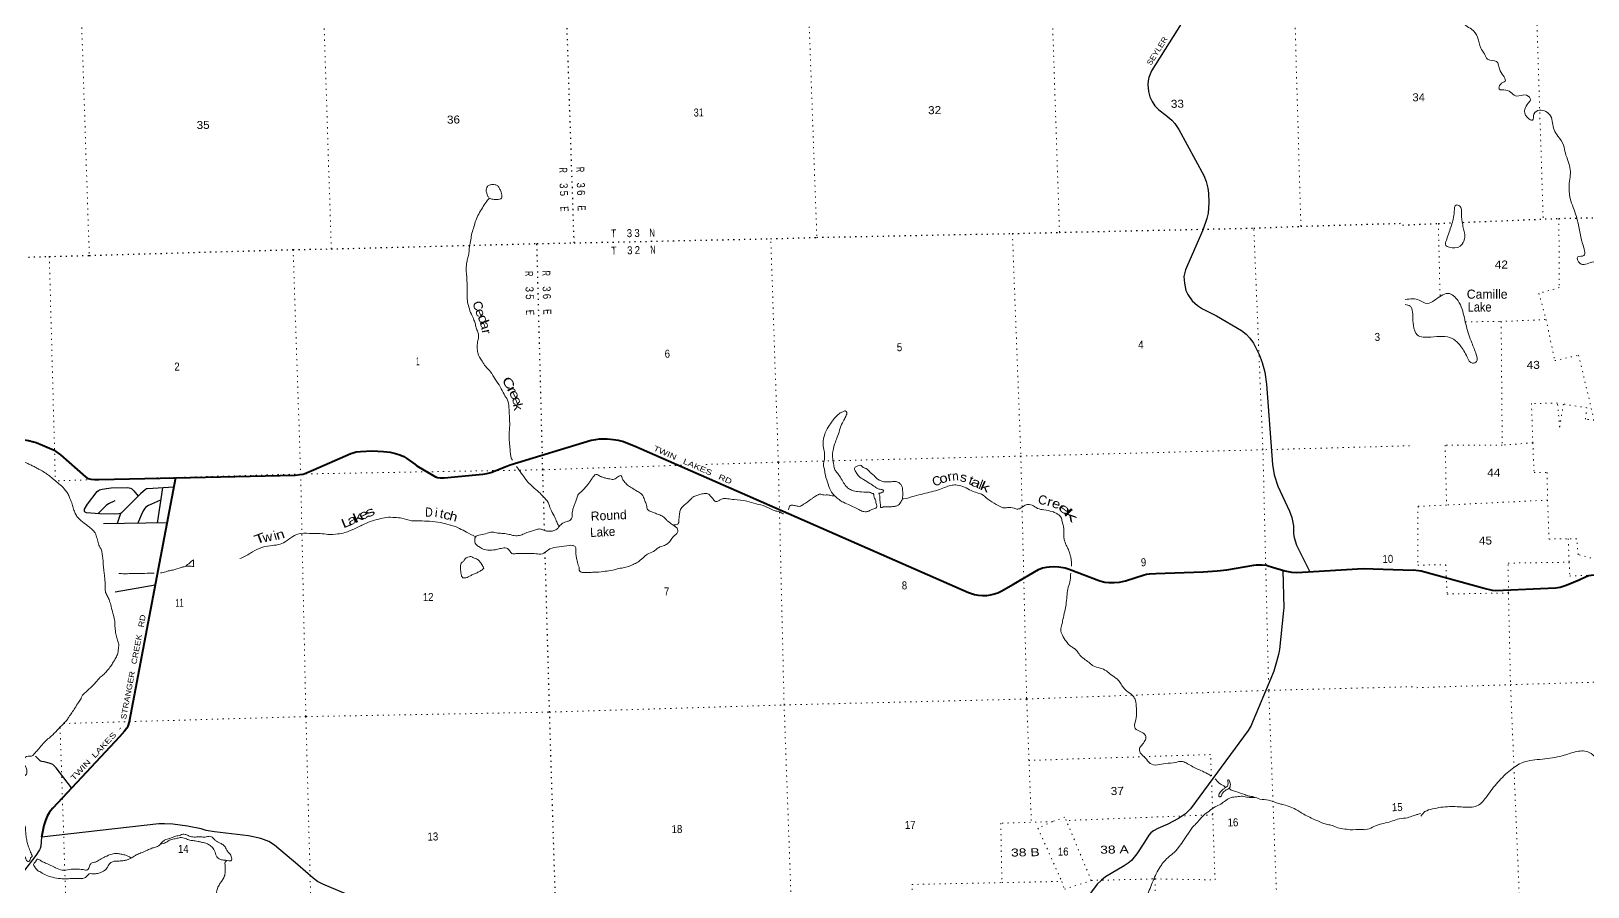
# Model space of a CAD drawing. Header units: feet. Extents: x 489137 to 739700, y 189004 to 379547.
# Drawn here: x 644636 to 678686, y 292970 to 311700 of the extents above; entities that cross this region are included whole.
import ezdxf
from ezdxf.enums import TextEntityAlignment as Align

# ---------------------------------------------------------------- set-up
doc = ezdxf.new("R2010")
doc.units = ezdxf.units.FT
doc.header["$LTSCALE"] = 80
doc.linetypes.add('DOTTED', pattern=[1.5, 0.3, -1.2])
for name, color, linetype, lineweight in [('26', 7, 'Continuous', 40), ('29', 7, 'Continuous', 25), ('39', 7, 'Continuous', 13), ('6', 7, 'DOTTED', 25), ('7', 7, 'DOTTED', 13)]:
    doc.layers.add(name, color=color, linetype=linetype, lineweight=lineweight)
for name, color, linetype in [('27', 7, 'Continuous'), ('30', 7, 'Continuous'), ('41', 7, 'Continuous')]:
    doc.layers.add(name, color=color, linetype=linetype)

msp = doc.modelspace()

# ---------------------------------------------------------------- linework, layer by layer
at = {"layer": '26'}
for points in [[(644091.55, 302755.91), (644216.07, 302768.64), (644301.47, 302771.67), (644374.6, 302768.07), (644488.11, 302756.54), (644579.56, 302739.92), (644685.35, 302714.21), (644748.06, 302696.05), (644887.11, 302641.61), (645141.01, 302526.67), (645178.05, 302502.49), (645276.69, 302425.45), (645826.36, 301944.14), (645855.91, 301926.31), (645884.62, 301911.18), (645913.34, 301902.11), (645944.79, 301897.45), (646023.67, 301888.5), (646118.58, 301884.89), (647793.92, 301923.26)], [(647793.92, 301923.26), (650411.88, 301983.23), (650516.95, 301992.85), (650586.52, 302007.05), (650656, 302032.17), (650815.5, 302097.3), (651628.61, 302456.96), (651680.7, 302473.76), (651744.18, 302488.88), (651840.95, 302500.19), (652092.58, 302512.37), (652344.98, 302500.32), (652486.26, 302482.83), (652602.45, 302456.11), (652697.85, 302425.36), (652785.51, 302389.07), (652855.93, 302347.11), (653025.28, 302221.25), (653069.65, 302189.45), (653479.62, 301946.99), (653521.54, 301932.36), (653578.98, 301923.28), (653669.66, 301926.31), (654516.02, 302001.92), (654604.39, 302017.69), (654689.83, 302041.24), (655042.85, 302177.34), (655116.03, 302204.57), (656887.67, 302744.12), (656988.61, 302764.12), (657067.2, 302773.2), (657235.53, 302773.54), (657375.51, 302761.1), (657478.31, 302747.04), (657590.13, 302718.75), (657863.68, 302611.99), (665141.37, 299414.31), (665269.36, 299370.54), (665357.02, 299355.42), (665447.89, 299349.45), (665541.41, 299349.37), (665620, 299361.47), (665677.43, 299376.59), (665778.66, 299408.64), (665849.73, 299443.13), (666123.57, 299593.55), (666669.78, 299914.28), (666758.06, 299951.27), (666842.69, 299966.4), (666909.73, 299976.59), (666990.81, 299981.52), (667117.76, 299978.5), (667253.22, 299953.34), (667338.42, 299927.08), (668008.3, 299668.6), (668119.79, 299642.77), (668209.04, 299632.66), (668328.36, 299633.7), (668442.61, 299642.23), (668576.23, 299666.97), (668981.9, 299801.09), (669032.66, 299812.15), (669096.14, 299821.22), (669238.99, 299831.63), (670274.3, 299863.07), (670578.04, 299885.01), (670785.84, 299908.96), (671378.85, 300012.96), (671432.71, 300017.84), (671559.63, 300019.78), (671656.39, 300008.77), (671694.71, 299998.59), (671785.07, 299968.47), (672061.43, 299884.76), (672205.98, 299856.8), (672303.25, 299851.49), (672443.9, 299856.4), (673773.92, 299939.8), (674867.37, 299898.81)], [(647793.92, 301923.26), (646779.66, 296580.51), (646753.22, 296489.54), (646731.48, 296446.04), (646681.2, 296378.06), (646566.1, 296254.75), (645108.58, 294696.66), (645058.95, 294637.89), (645029.06, 294594.38), (644985.58, 294515.53), (644947.54, 294420.36), (644912.77, 294310.85), (644864.86, 294060.91)], [(680461.87, 299872.75), (678758.5, 299783.44), (678710.62, 299775.06), (678650.87, 299755.13), (678494, 299686.85), (678249.69, 299578.62), (678192.44, 299556.6), (678081.83, 299524.53), (677976.55, 299508.25), (676676.57, 299452.22), (676600.9, 299457.63), (676418.86, 299499.25), (675042.2, 299882.59), (674867.37, 299898.81)]]:
    msp.add_lwpolyline(points, dxfattribs=at)
at = {"layer": '29'}
for p, q in [((647507.39, 301701.22), (647394.03, 300933.01)), ((646588.52, 301143.37), (646521.23, 300921.6)), ((647606.46, 300935.79), (646215.74, 300917.6)), ((647347.44, 299571.38), (646476.69, 299421.12))]:
    msp.add_line(p, q, dxfattribs=at)
for points in [[(670091.39, 312335.15), (669144.22, 310830.25), (669083.22, 310687.77), (669066.28, 310612.69), (669058.07, 310530.59), (669074.03, 310376.37), (669107.3, 310263.78), (669152.4, 310159.3), (669213.96, 310066.75), (669300.29, 309975.26), (669457.79, 309862.29), (669582.94, 309750.07), (669652.88, 309676.79), (669739.68, 309544.16), (670284.61, 308543.85), (670339.24, 308410.42), (670370.76, 308264.72), (670384.75, 308151.66), (670395.37, 307952.75), (670390.18, 307826.69), (670378.96, 307714.67), (670351.85, 307596.95), (670265.97, 307341.11), (669925.67, 306579.67), (669884.54, 306475.79), (669851.83, 306329.28), (669860.52, 306184), (669892.85, 306021.41), (669934.05, 305932.4), (670028.22, 305795.65), (670146.54, 305692.33), (670253.84, 305623.24), (670564.54, 305466.4), (671107.09, 305151.19), (671208.87, 305065.57), (671293.74, 304976.73), (671371.68, 304870.01), (671499.15, 304624.57), (671564.48, 304447.21), (671619.96, 304235.47), (671657.54, 303972.36), (671786.43, 302212.16), (671824.96, 301986.36), (671902.17, 301738.03), (672157.76, 301192.65), (672212.61, 301056.61), (672245.89, 300870.94), (672249.53, 300699.49), (672260.93, 300617.04), (672313.24, 300451.46), (672602.76, 299866.36)], [(647754.44, 301715.28), (647182.4, 301682.73), (647161.84, 301679.54), (647135.18, 301665.17), (647028.79, 301571.66), (646619.14, 301161.7), (646602.42, 301150.53), (646585.49, 301141.81), (646550.62, 301133.6), (646454.75, 301126.95), (646131.32, 301134.43), (645845.79, 301155.52), (645818.39, 301168.49), (645804.03, 301184.91), (645799.93, 301203.38), (645802.6, 301234.61), (645867.25, 301348.24), (646081.72, 301623.28), (646107.59, 301644.65), (646130.15, 301656.96), (646190.94, 301676.05), (646337.6, 301697.98), (646386.54, 301702.12), (646749.2, 301710.13), (646807.01, 301698.01), (646837.78, 301681.59), (646883.09, 301636.62), (646977.01, 301519.85)], [(646464.5, 301422.22), (646331.16, 301355.26), (646278.33, 301317.95), (646094.09, 301137.18)], [(647468.05, 301434.6), (647203.3, 301320), (647168, 301297.79), (647135.18, 301271.11), (647112.62, 301242.37), (647086.28, 301202.29), (647045.33, 301103.73), (646967.29, 300927.43)], [(672014.02, 299893.93), (672033.14, 299079.1), (672028.5, 299022.39), (671941.54, 298168.66), (671922.38, 298054.94), (671877.26, 297898.95), (671813.68, 297691.66), (671754.1, 297529.1), (671364.49, 296610.03), (671319.37, 296503.3), (671253.07, 296390.45), (669994.78, 294676.68), (669881.57, 294567.87), (669735.53, 294468.55), (669495.97, 294342.1), (669282.65, 294251.79), (669181.72, 294194.3), (669126.77, 294153.28), (669081.65, 294099.91), (668986.28, 293952.32), (668821.67, 293695.4), (668703.56, 293551.39), (668632.46, 293486.24), (668542.24, 293429.92), (668136.68, 293189.77), (668045.86, 293120.91), (667950.56, 293026.93), (667514.92, 292438.21)], [(645521.39, 295137.95), (645185.62, 295576.63), (645163.7, 295598.6), (645109.74, 295646.41), (645074.87, 295666.94), (645033.57, 295680.33), (644921.04, 295703.88), (644860.56, 295717.96), (644832.84, 295732.62), (644810.28, 295751.09), (644731.37, 295830.03)], [(652642.72, 292346.08), (651016.9, 293029.44), (650902.99, 293088.06), (650802.22, 293160.36), (650472.77, 293452.38), (649962.57, 293886.76), (649832.33, 293962.4), (649660.52, 294032.42), (649390.05, 294084.4), (648643.68, 294172.19), (648466.31, 294204.58), (648352.4, 294241.52), (648055.58, 294296.5), (647734.83, 294342.45), (647555.64, 294352.36), (647426.42, 294350.3), (644864.86, 294060.91)], [(644864.86, 294060.91), (644850.28, 293859.77), (644835.04, 293812.33), (644819.51, 293779.73), (644735.44, 293658.95), (644465.7, 293304.6)]]:
    msp.add_lwpolyline(points, dxfattribs=at)
at = {"layer": '39'}
for points in [[(674423.44, 314621.79), (674593.94, 314433.18), (674790.53, 314196.65), (674912, 313976.08), (674995.48, 313881.61), (675200.96, 313685.71), (675248.27, 313517.49), (675128.75, 313465.54), (675022.09, 313387.72), (675020.31, 313173.64), (675167.58, 313036.62), (675303.52, 312941.66), (675344.48, 312714.7), (675404.3, 312532.72), (675598.64, 312372.84), (675740.15, 312225.55), (675763.16, 312060.66), (675894.47, 311985.75), (676018.32, 311821.79), (676141.7, 311742.62), (676272.01, 311564.72), (676343.44, 311330.57), (676421.94, 311199.61), (676493.91, 311084.61), (676688.96, 311037.82), (676769.71, 310830.2), (676875.23, 310603.11), (676772.31, 310535.49), (676743.02, 310433.68), (676895.03, 310409.86), (677128.92, 310277.39), (677344.24, 310295.8), (677429.97, 310193.31), (677381.59, 310123.25), (677308.73, 309993.92), (677356.39, 309813.6), (677477.22, 309752.52), (677505.74, 309880.56), (677628.22, 309968.94), (677872.01, 309842.81), (677945.46, 309540.08), (678032.19, 309403.3), (678151, 309204.87), (678194.51, 309028.47), (678301.82, 308672.21), (678275.67, 308326.19), (678300.33, 308036.16), (678434.91, 307644.36), (678569.24, 307054.69), (678614.36, 306892.46), (678599.3, 306787.03), (678462.94, 306758.81), (678509.36, 306620.86), (678774.96, 306644.78), (679117.81, 306580.1), (679325.43, 306448.88), (679320.04, 306220.56), (679363.85, 305965.42), (679555.34, 305696.43), (679671.83, 305439.38), (679753.05, 305284.27), (679896.17, 305151.16), (679945.97, 304966.86), (679815.54, 304736.91), (679872.98, 304429.67), (680089.61, 304129.11), (680308.2, 304173.87), (680443.73, 304436.27), (680579.38, 304625.99), (680751.67, 304804.67), (680814.81, 304852.96), (680939.84, 304717.3), (681069.68, 304624.18), (681304.09, 304748.14), (681320.82, 304934.38), (681207.23, 305298.53), (681225.55, 305498.95), (681411.95, 305678.05), (681586.96, 305626.63), (681790.96, 305549.81), (682020.58, 305699.88), (682174.49, 306023.4), (682245.46, 306148.64), (682480.65, 306383.67), (682708.78, 306584.17), (682923.64, 306961.96), (683101.44, 307090.32), (683183.38, 307254.25), (683377.18, 307455.76), (683708.77, 307499.79), (683802.98, 307314.77)], [(654657.78, 308044.7), (654620.31, 308097.39), (654600.9, 308155.55), (654587.31, 308223.93), (654604.32, 308276.81), (654627.72, 308313.67), (654681.71, 308335.02), (654729.87, 308346.15), (654786.49, 308339.28), (654843.54, 308312.23), (654881.01, 308258.49), (654915.14, 308172.37), (654928.51, 308114.07), (654929.78, 308055.53), (654908.08, 308032.84), (654847.96, 308015.4), (654801.6, 308014.41), (654732.84, 308023.04), (654690.33, 308030.21), (654657.78, 308044.7)], [(654657.78, 308044.7), (654653.83, 308039.53), (654587, 307959.32), (654505.05, 307832.34), (654427.35, 307695.34), (654361.75, 307558.61), (654320.46, 307416.34), (654277.03, 307280.07), (654251.96, 307134.11), (654223.08, 306977.96), (654211.82, 306846.43), (654187.97, 306736.84), (654165.84, 306641.43), (654152.78, 306499.76), (654159.7, 306366.6), (654168.81, 306225.4), (654170.08, 306073.94), (654170.6, 305956.8), (654177.92, 305805.46), (654209.34, 305658.68), (654265.16, 305502.33), (654322.35, 305376.3), (654352.54, 305286.05), (654378.96, 305183.6), (654413.23, 305091.42), (654423.08, 305008.81), (654401.3, 304897.25), (654393.94, 304771.86), (654404.45, 304658.97), (654499.23, 304473.15), (654576.23, 304363.7), (654685.74, 304242.83), (654786.04, 304081.37), (654896.56, 303914.06), (654980.73, 303752.25), (655056.06, 303626.61), (655085.77, 303465.65), (655095.89, 303278.02), (655104.47, 303068.13), (655092.33, 302884.06), (655098.33, 302700.38), (655111.69, 302549.18), (655146.44, 302341.87), (655161.93, 302306.66)], [(675952.77, 307460.72), (675919.57, 307698), (675882.16, 307872.56), (675802.9, 307892.45), (675764.6, 307754.04), (675700.92, 307449.32), (675591.35, 307127.1), (675576.59, 307011.58), (675650.34, 306973.36), (675889.92, 306990.46), (675973.28, 307105.97), (675988.1, 307288.11), (675958.75, 307394.27), (675952.77, 307460.72)], [(675473.78, 305910.21), (675333.51, 305809.19), (675170.11, 305739.8), (674998.6, 305809.49), (674854.41, 305841.61), (674689.31, 305823.95)], [(675473.78, 305910.21), (675625.67, 305959.07), (675846.21, 305799.95), (675984.29, 305426.43), (676081.99, 305053.74), (676147.73, 304875.97), (676245.97, 304622.42), (676252.49, 304469.16), (676160.77, 304432.15), (676045.94, 304564.07), (675895.17, 304820.12), (675721.29, 304970.5), (675252.22, 305005.24), (674954.24, 305053.06), (674869.64, 305254.51), (674855.12, 305474.17), (674834.49, 305627.01), (674798.62, 305680.48), (674693.06, 305716.3)], [(662210.04, 301529.39), (662125.5, 301638.69), (662052.75, 301831.04), (661997.98, 302031.86), (661988.3, 302106.39), (661963.94, 302206.86), (661985.54, 302326.5), (661986.25, 302480.02), (661963.2, 302612.84), (661960.53, 302736), (661999.58, 302888.33), (662005.23, 302906.63), (662096.39, 303074.2), (662184.38, 303201.32), (662267.25, 303285.91), (662356.47, 303356.49), (662418.44, 303382.05), (662444.47, 303390.69), (662477.6, 303351), (662474.31, 303316.59), (662432.06, 303218.73), (662364.23, 303092.05), (662307.34, 302925.2), (662252.17, 302772.53), (662202.64, 302638.16), (662171.44, 302496.1), (662168.72, 302342.53), (662191.85, 302205.68), (662216.3, 302101.17), (662264.16, 302033.51), (662318.1, 301963.97), (662393.38, 301840.35), (662458.06, 301740.74), (662534.05, 301677.72), (662621.65, 301637.18), (662751.14, 301617.73), (662942.9, 301609.71), (662995.49, 301602.75), (663034.32, 301579.35), (663050.49, 301577.67), (663069.72, 301527.59), (663104.03, 301433.38), (663117.66, 301362.98), (663132.91, 301310.79), (663137.33, 301292.71), (663109.81, 301259.8), (663027.73, 301231.79), (662955.91, 301195.91), (662919.84, 301185.04), (662831.06, 301187.18), (662743.46, 301227.73), (662555.91, 301320.67), (662403.19, 301388.1), (662307.13, 301446.65), (662229.09, 301511.63), (662210.04, 301529.39)], [(644104.89, 302294.64), (644166.52, 302301.89), (644255.24, 302306.81), (644360.22, 302299.76), (644473.52, 302268.56), (644548.42, 302243.04), (644621.41, 302207.4), (644702.51, 302167.8), (644781.64, 302124.14), (644846.52, 302092.46), (644954.13, 302024.83), (645035.41, 301967.05), (645129, 301889.19), (645190.07, 301835.25), (645297.85, 301751.47), (645340.68, 301705.43), (645393.8, 301639.29), (645449.1, 301557.01), (645484.27, 301470.5), (645533.95, 301345.74), (645563.28, 301238.96), (645602.56, 301144.4), (645651.83, 301060.05), (645733.3, 300984.09), (645806.51, 300926.23), (645934.64, 300824.47), (645977.4, 300786.51), (646034.57, 300718.39), (646059.39, 300658.03), (646092.89, 300537.15), (646130.34, 300424.39), (646167.29, 300362.13), (646188.4, 300269.42), (646203.48, 300174.62), (646214.77, 300055.54), (646215.5, 299982.83), (646226.4, 299902.13), (646237.49, 299803.25), (646248.55, 299706.4), (646253.26, 299639.78), (646254.48, 299518.58), (646259.33, 299437.83), (646296.54, 299349.31), (646339.82, 299258.83), (646377.27, 299146.07), (646415.2, 298986.86), (646446.47, 298886.16), (646466.02, 298748.98), (646471.09, 298646.01), (646490.65, 298506.81), (646515.98, 298395.96), (646549.22, 298301.34), (646546.32, 298188.18), (646521.42, 298056.63), (646476, 297959.21), (646430.34, 297886.04), (646378.74, 297800.68), (646299.01, 297704.95), (646233.21, 297627.53), (646147.16, 297558), (646051.43, 297447.97), (645931.59, 297327.6), (645805.69, 297209.19), (645732.04, 297109.47), (645728.17, 297093.27), (645670.55, 297005.84), (645595.11, 296883.88), (645525.52, 296782.19), (645461.93, 296686.62), (645408.22, 296611.34), (645342.34, 296542.01), (645206.61, 296397.24), (645074.73, 296270.69), (644980.75, 296186.93), (644874.87, 296082.86), (644777.21, 295964.73), (644705.44, 295879.17), (644669.49, 295842.46), (644568.73, 295831.36), (644512.45, 295810.6), (644476.75, 295749.65), (644461.06, 295705.05), (644496.15, 295626.61), (644512.51, 295604.55), (644537.25, 295552.27), (644544.1, 295473.55), (644544.24, 295459.41), (644482.35, 295394.16), (644414.4, 295330.86), (644370.55, 295277.91), (644350.62, 295253.47)], [(655254.73, 302168.8), (655302.92, 302100.81), (655409.01, 301951.59), (655508.61, 301822.43), (655607.43, 301729.61), (655743.14, 301609.29), (655838.01, 301512.35), (655941.65, 301383.27), (655997.17, 301241.05), (656077.1, 301089.25), (656121.71, 300985.17), (656161.93, 300897.15), (656178.72, 300867.21), (656183.33, 300857.29)], [(663695.82, 301465.45), (663651.67, 301382.48), (663622.31, 301341.45), (663574.63, 301308.11), (663500.27, 301296.42), (663405.66, 301288.34), (663337.03, 301290.91), (663300.79, 301288.12), (663272.61, 301285.5), (663250.66, 301274.93), (663226.47, 301274.41), (663212.4, 301272.09), (663212.01, 301290.26), (663211.88, 301296.32), (663210.96, 301338.72), (663203.6, 301399.16), (663202.33, 301457.71), (663199.08, 301514.19), (663192.34, 301546.37), (663181.69, 301572.4), (663177.31, 301588.46), (663191.42, 301588.76), (663215.65, 301587.26), (663249.48, 301608.18), (663273.45, 301618.8), (663278.93, 301645.17), (663264.56, 301656.98), (663229.98, 301670.38), (663183.44, 301677.47), (663093.7, 301724.03), (662979.06, 301802.37), (662844.18, 301884.32), (662741.77, 301956.87), (662683.58, 302036.42), (662660.57, 302074.31), (662645.23, 302130.53), (662660.83, 302155.11), (662714.69, 302182.52), (662772.84, 302197.9), (662838.4, 302150.82), (662901.5, 302123.89), (662994.19, 302034.98), (663051.59, 301991.77), (663132, 301910.67), (663205.58, 301865.79), (663286.82, 301839.25), (663353.52, 301832.6), (663450.19, 301838.7), (663553, 301840.9), (663628.37, 301806.15), (663653.13, 301780.42), (663690.73, 301720.63), (663698.35, 301648.08), (663701.68, 301587.55), (663702.34, 301557.27), (663695.46, 301502.59), (663695.82, 301465.45)], [(656183.33, 300857.29), (656258.08, 300927.48), (656358.04, 300968), (656418.03, 300991.5), (656439.81, 301010.14), (656466.89, 301063.24), (656471.23, 301142.11), (656487.36, 301235.37), (656513.83, 301316.73), (656544.42, 301394.14), (656570.85, 301477.52), (656609.28, 301565.2), (656674.49, 301627.19), (656741.67, 301691.24), (656804.51, 301769.34), (656851.71, 301824.88), (656896.5, 301898.56), (656931.78, 301945.77), (656947.46, 301966.3), (656985.06, 301999.42), (657013.37, 301995.99), (657088.88, 301955.19), (657153.91, 301932.34), (657227, 301909.66), (657265.48, 301902.41), (657320.08, 301895.49), (657366.66, 301886.39), (657448.35, 301932.57), (657490.15, 301957.71), (657530.16, 301972.7), (657570.13, 301896.8), (657607.55, 301845.08), (657681.91, 301763.86), (657771.92, 301705.19), (657884.37, 301634.87), (657974.25, 301582.26), (658021.97, 301520.66), (658058.47, 301418.43), (658096.72, 301328.35), (658125.2, 301223.93), (658184.49, 301186.82), (658290.24, 301146.66), (658383.79, 301110.28), (658473.5, 301065.74), (658506.54, 301030.09), (658556.06, 300978.63), (658615.43, 300937.49), (658660.57, 300902.09), (658724.11, 300854.97), (658771.57, 300805.49), (658778.23, 300777.36), (658769.42, 300718.59), (658712.1, 300664.85), (658635.41, 300574.33), (658568.62, 300492.11), (658491.01, 300443.99), (658358.98, 300394.71), (658277.64, 300332.38), (658147.93, 300269.01), (658042.66, 300194.04), (657929.86, 300094.68), (657826.22, 300037.92), (657724.34, 299993.33), (657618.11, 299962.78), (657489.63, 299935.79), (657357.2, 299904.68), (657192.43, 299876.92), (657011.31, 299858.91), (656886.37, 299854.22), (656729.14, 299850.86), (656664.37, 299861.59), (656625.24, 299899.13), (656622.13, 299949.57), (656602.63, 300011.76), (656569.72, 300134.27), (656555.7, 300222.85), (656548.91, 300349.96), (656535.28, 300420.36), (656476.26, 300445.36), (656405.7, 300443.85), (656182.52, 300412.82), (655981.86, 300366.11), (655878.52, 300295.23), (655822.78, 300261.72), (655671.51, 300262.52), (655532.2, 300269.64), (655348.72, 300267.74), (655245.87, 300267.56), (655153.18, 300263.56), (655113.79, 300313.21), (655057.96, 300376.66)], [(663695.82, 301465.45), (663720.48, 301464.74), (663951.11, 301524.21), (664149.71, 301572.89), (664330.22, 301619.17), (664506.65, 301667.38), (664654.55, 301729.12), (664778.87, 301762.07), (664891.75, 301764.49), (665047.98, 301721.37), (665194.87, 301643.72), (665326.99, 301596.04), (665424.49, 301563.79), (665559.9, 301457.61), (665743.91, 301342.37), (665862.27, 301278.25), (665925.11, 301263.43), (665993.43, 301274.99), (666135.01, 301255.8), (666216.04, 301239.35), (666290.06, 301267.19), (666375.51, 301325.58), (666468.02, 301337.65), (666528.8, 301324.81), (666651.32, 301254.72), (666789.19, 301221.31), (666973.54, 301182.83), (667054.96, 301148.21), (667112.24, 301111.06), (667161.67, 301063.64), (667187.96, 300967.25), (667223.5, 300816.52), (667225.47, 300725.67), (667230.63, 300580.34), (667277.83, 300450.06), (667324.32, 300352.08), (667363.28, 300229.7), (667383.08, 300153.37), (667388.99, 300066.64), (667388.29, 299990.27)], [(658678.54, 300888.59), (658703.16, 300890.88), (658763.51, 300898.23), (658789.23, 300921), (658805.27, 301018.3), (658818.73, 301141.8), (658839.06, 301227.07), (658911.68, 301319.52), (658984.99, 301379.66), (659060.11, 301449.94), (659111.38, 301503.56), (659199.37, 301537.75), (659281.45, 301565.77), (659386.06, 301578.1), (659438.6, 301573.17), (659506.48, 301512), (659554.07, 301456.46), (659587.24, 301414.75), (659653.89, 301410.12), (659707.66, 301441.57), (659773.61, 301469.24), (659864.41, 301467.14), (660012.05, 301448.08), (660289.13, 301411.58), (660496.06, 301355.41), (660696.98, 301297.09), (660922.43, 301196.74), (661036.57, 301163.43), (661074.62, 301139.64), (661093.22, 301135.19)], [(661200.75, 301225.59), (661243.05, 301318.86), (661315.66, 301318.4), (661388.53, 301305.81), (661439.11, 301298.82), (661530.91, 301343.2), (661697.92, 301453.82), (661749.54, 301491.28), (661795.25, 301522.56), (661817.12, 301537.16), (661847.05, 301551.94), (661868.96, 301564.53), (661905.29, 301563.29), (661943.85, 301551.99), (662000.43, 301547.14), (662107.39, 301543.37), (662154.02, 301532.25), (662210.04, 301529.39)], [(654357.72, 300631.45), (654352.56, 300634.26), (654156.77, 300735.11), (654007.82, 300814.74), (653891.74, 300866.79), (653776.14, 300896.64), (653595.64, 300943.28), (653350.98, 300972.39), (653133.01, 300979.85), (652955.44, 300984.13), (652742.51, 301038.15), (652592.91, 301055.15), (652403.33, 301055.14), (652242.72, 301021.41), (652054.33, 300966.88), (651894.51, 300896.81), (651798.67, 300852.34), (651612.95, 300767.58), (651498.93, 300724.74), (651344.28, 300695.18), (651128.72, 300684.51), (650960.88, 300705.16), (650785.46, 300703.43), (650535.33, 300706.16), (650357.32, 300637.72), (650192.46, 300521.08), (650040.49, 300461.28), (649867.56, 300437.38), (649622.77, 300379.63), (649433.46, 300274.59), (649315.97, 300205.42), (649202.12, 300154.51)], [(655057.96, 300376.66), (655003.27, 300387.61), (654890.65, 300373.08), (654794.33, 300350.82), (654625.09, 300343.16), (654491.21, 300378.68), (654423.68, 300423.69), (654347.61, 300490.74), (654339.85, 300569.35), (654352.74, 300626.18), (654464.62, 300675.03), (654613.13, 300708.51), (654713.4, 300734.89), (654844.91, 300715.48), (654962.08, 300705.87), (655089.56, 300686.37), (655174.75, 300663.96), (655293.86, 300658.42), (655392.02, 300688.8), (655503.94, 300735.63), (655604.16, 300764.03), (655688.22, 300794.11), (655774.76, 300802.02), (655847.95, 300775.3), (655918.89, 300758.64), (656019.81, 300754.74), (656087.91, 300776.39), (656133.75, 300801.61), (656163.51, 300824.47), (656183.33, 300857.29)], [(648191.91, 299981.69), (648132.87, 299986.22), (648056.13, 299990.64), (648025.9, 299989.99), (647979.75, 299978.9), (647915.64, 299959.35), (647733.3, 299904.96), (647634.91, 299884.68), (647522.77, 299847.94), (647466.87, 299843.22)], [(648188.18, 300131.7), (648142.51, 300099.54), (648085.23, 300043.78), (648035.67, 300004.34), (648025.49, 299989.9)], [(648191.91, 299981.69), (648188.04, 300045.97), (648186.68, 300108.56), (648188.18, 300131.7)], [(654046.32, 299783.4), (654029.45, 299910.29), (654027.92, 299980.96), (654032.96, 300027.52), (654044.44, 300056.05), (654090.02, 300093.38), (654125.21, 300144.63), (654154.92, 300169.5), (654188.84, 300186.39), (654238.97, 300199.58), (654273.32, 300196.27), (654326.39, 300167.11), (654379.24, 300148.04), (654442.83, 300098.9), (654480.29, 300045.17), (654505.44, 300001.27), (654528.32, 299969.44), (654534.89, 299945.34), (654509.3, 299916.51), (654475.56, 299891.55), (654409.78, 299855.81), (654331.91, 299819.81), (654257.98, 299787.93), (654196.19, 299754.29), (654142.11, 299736.97), (654089.79, 299731.82), (654069.37, 299743.5), (654056.79, 299765.45), (654046.32, 299783.4)], [(647324.52, 299837.82), (647297.13, 299837.06), (647051.21, 299831.8), (646813.3, 299828.73), (646670.22, 299823.66), (646557.11, 299831.34)], [(667375.08, 299837.16), (667372.38, 299809.76), (667355.77, 299645.79), (667310.8, 299487.28), (667292.18, 299323.27), (667271.66, 299153.17), (667242.56, 299007.11), (667204.26, 298820.46), (667178.4, 298710.84), (667156.57, 298601.3), (667193.56, 298476.86), (667279.23, 298339.31), (667347.5, 298259.98), (667417.17, 298208.95), (667488.87, 298157.97), (667538.69, 298092.38), (667619.32, 298001.19), (667717.79, 297924.52), (667816.25, 297847.85), (667863.49, 297808.46), (668017.83, 297759.24), (668154.33, 297695.5), (668259.07, 297608.87), (668394.17, 297516.82), (668462.62, 297429.41), (668527.21, 297333.84), (668597.36, 297260.6), (668728.65, 297158.37), (668774.45, 297092.7), (668808.4, 296921.73), (668815.67, 296772.42), (668783.68, 296573.78), (668769.17, 296498.74), (668786.57, 296440.53), (668894.94, 296372.16), (668993.14, 296307.6), (669018.6, 296249.57), (668998.18, 296168.33), (668927.67, 296071.89), (668880.78, 296002.21), (668896.94, 295907.63), (669002.2, 295796.76), (669109.78, 295671.81), (669271.83, 295638.92), (669450.59, 295673.04), (669669.96, 295693.89), (669764.22, 295718.12), (669871.58, 295696.18), (670104.27, 295567.84), (670220.31, 295517.8), (670365.06, 295446.16), (670450.01, 295396.39)], [(681115.07, 297957.87), (681061.72, 297890.37), (680914.04, 297629.63), (680805.25, 297418.49), (680740.15, 297299.48), (680700.66, 297201.41), (680573.43, 297068.47), (680467.07, 296980.56), (680334.86, 296879.77), (680297.28, 296785.8), (680201.41, 296752.71), (680079.16, 296656.26), (679973.04, 296628.92), (679973.16, 296556.24), (679882.09, 296497.04), (679851.91, 296425.49), (679715.97, 296383.16), (679666.17, 296292.86), (679626.09, 296214.96), (679495.6, 296192.98), (679382.01, 296076.59), (679231.24, 295783.45), (679022.02, 295694.55), (678716.99, 295913.78), (678448.13, 295932.17), (678126.03, 295839.97), (677690.39, 295766.65), (677262.82, 295693.58), (676995.32, 295528.27), (676718.62, 295263.75), (676475.67, 294949.75), (676291.64, 294758.61), (675998.35, 294715.71), (675659.06, 294728), (675285.31, 294676.69), (675123.64, 294617.44), (675029.19, 294517.21)], [(670536.64, 295332.2), (670617.42, 295247.55), (670721.76, 295179.08), (670748.4, 295159.45), (670759.27, 295147.98)], [(670759.27, 295147.98), (670800.55, 295172.69), (670814.05, 295201.26), (670815.01, 295249.75), (670812.25, 295284.03), (670813.83, 295304.27), (670825.75, 295312.6), (670846.48, 295286.78), (670863.57, 295242.71), (670864.84, 295184.16), (670847.7, 295137.34), (670811.99, 295110.32), (670778.02, 295095.45), (670740.29, 295068.39), (670698.79, 295029.12), (670683.45, 294992.44), (670672.02, 294961.89), (670654.22, 294945.35), (670632.14, 294940.84), (670615.71, 294954.63), (670614.96, 294988.95), (670636.3, 295027.79), (670665.71, 295066.79), (670693.32, 295095.66), (670729.12, 295118.65), (670749.91, 295137.7), (670759.27, 295147.98)], [(644312.81, 295098.81), (644354.4, 295067.81), (644383.21, 295011.53), (644398.21, 294924.81), (644403.29, 294821.83), (644412.27, 294731.02), (644437.72, 294608.04), (644442.82, 294503.04), (644455.96, 294400.15), (644501.3, 294305.65), (644516.85, 294164.39), (644530.07, 294053.42), (644549.35, 293942.5), (644580.59, 293845.84), (644624.13, 293729.11), (644646.81, 293680.85), (644655.33, 293636.49), (644625.37, 293605.89), (644605.79, 293547.11), (644581.79, 293526.68), (644553.51, 293530.44), (644508.29, 293612.82), (644457.04, 293693.11), (644430.27, 293747.39), (644399.46, 293801.63), (644379.06, 293823.65), (644347.87, 293884.66)], [(668285.45, 292020.42), (668387.56, 292147.84), (668523.94, 292275.98), (668669.47, 292353.83), (668840.64, 292458.48), (668973.34, 292570.4), (669060.94, 292808.59), (669127.82, 292979.69), (669190.84, 293142.63), (669266.13, 293297.75), (669351.76, 293440.97), (669406.63, 293514.86), (669544.93, 293647.09), (669665.66, 293752.69), (669726.62, 293824.69), (669826.54, 293960.14), (669947.62, 294142.49), (670077.03, 294312.91), (670114.59, 294348.05), (670195.18, 294444.71), (670279.98, 294533.38), (670402.9, 294630.94), (670532.04, 294720.55), (670655.71, 294783.8), (670764.96, 294860.87), (670882.58, 294923.98), (671007.21, 294942.8), (671132.01, 294953.55), (671255.5, 294931.95), (671312.08, 294927.1), (671402.79, 294929.04), (671406.46, 294929.65)], [(670837.15, 295126.44), (670893.1, 295089.83), (670980.52, 295057.36), (671185.7, 294989.03), (671277.11, 294958.67), (671370.27, 294940.46), (671514.49, 294893.05), (671702.53, 294870.81), (671899.68, 294800.29), (671994.95, 294778.09), (672297.89, 294665.39), (672471.6, 294560.03), (672734.53, 294432.34), (672913.58, 294359.41), (673017.04, 294331.33), (673114.33, 294309.17), (673183.61, 294276.31), (673327.52, 294243.03), (673487.29, 294222.21), (673731.21, 294227.42), (673832.13, 294223.52), (673976.22, 294275.08), (674100.1, 294328.23), (674262.55, 294370.08), (674414.88, 294413.73), (674561.07, 294461.29), (674740.04, 294485.32), (674868.22, 294526.44), (674948.32, 294552.39), (675016.42, 294574.04), (675028.43, 294576.83)], [(646828.17, 293606.38), (646871.59, 293630.06), (646936.78, 293668.72), (647038.67, 293713.31), (647156.51, 293766.33), (647252.43, 293806.76), (647334.51, 293834.77), (647422.55, 293866.95), (647465.59, 293909.25)], [(647465.59, 293909.25), (647492.75, 293942.58), (647527.05, 293970.47), (647584.91, 294005.75), (647680.97, 294040.13), (647759.02, 294068.05), (647843.25, 294090.05), (647903.41, 294105.48), (647951.49, 294120.64), (648001.97, 294117.68), (648070.99, 294096.94), (648117.96, 294069.67), (648172.57, 294062.75), (648229.05, 294061.94), (648313.67, 294065.77), (648390.41, 294061.35), (648491.06, 294069.56), (648547.33, 294078.85), (648612.63, 294043.88), (648664.25, 293988.43), (648768.45, 293926.02), (648846.06, 293881.23), (648902.2, 293803.65), (648937.86, 293739.78), (648987.43, 293686.3), (649012.75, 293634.32), (649023.97, 293582.05), (649018.54, 293553.65), (648935.98, 293547.85), (648863.23, 293554.37), (648780.19, 293570.78), (648745.61, 293584.18), (648708.59, 293617.72), (648675.19, 293669.52), (648661.74, 293731.85), (648632.3, 293787.78), (648603.16, 293829.57), (648531.24, 293890.65), (648453.86, 293925.36), (648356.53, 293949.53), (648287.64, 293964.22), (648224.84, 293977.02), (648178.35, 293982.08), (648083.17, 294000.25), (647981.5, 294038.47), (647922.78, 294049.34), (647874.49, 294044.26), (647788.2, 294024.24), (647735.97, 294015.04), (647637.89, 293980.63), (647578.3, 293938.96), (647521.1, 293921.09), (647465.59, 293909.25)], [(646828.17, 293606.38), (646772.32, 293578.47), (646701.96, 293553.53), (646621.39, 293540.61), (646540.74, 293535.78), (646470.15, 293533.06), (646399.75, 293512.16), (646337.78, 293454.99), (646266.22, 293349.23), (646161.93, 293287.6), (646065.37, 293260.38), (645966.52, 293259.41), (645904, 293256.77), (645872.09, 293220.09), (645804.01, 293168.92), (645632.66, 293155.1), (645537.83, 293156.19), (645422.93, 293146.97), (645279.64, 293151.62), (645103.82, 293180.18), (644964.18, 293223.24), (644846.48, 293290.77), (644759.15, 293348.49), (644710.06, 293414.67), (644687.44, 293456.87), (644729.21, 293515.86), (644751.02, 293554.46), (644766.93, 293576.84), (644805.3, 293573.18), (644860.18, 293533.32), (644953.4, 293491.81), (645064.88, 293440.39), (645170.31, 293388.91), (645314.11, 293333.77), (645469.28, 293351.46), (645622.54, 293359.04), (645771.94, 293348.39), (645870.83, 293345.33), (645914.39, 293426.56), (645952.09, 293489.56), (646044.64, 293514.72), (646142.94, 293570.23), (646251.33, 293625.84), (646408.04, 293690.02), (646512.84, 293701.15), (646595.67, 293689.85), (646688.69, 293668.55), (646747.46, 293642.87), (646783.96, 293625.05), (646828.17, 293606.38)], [(648912.4, 293549.52), (648911.79, 293547.33), (648878.35, 293508.24), (648880.01, 293431.52), (648879.49, 293362.83), (648875.93, 293247.62), (648835.79, 293145.77), (648786.93, 293074.03), (648746, 293008.52), (648703.75, 292910.66), (648681.97, 292799.1), (648684.2, 292696.13), (648717.2, 292569.59), (648741.12, 292489.3), (648816.53, 292359.62), (648865.31, 292249.57), (648910.22, 292131.36), (648973.02, 292025.65), (649030.42, 291982.44), (649154.74, 291922.48), (649311.75, 291843.02), (649483.49, 291735.6), (649534.59, 291704.37), (649705.09, 291560.57), (649793.17, 291497.82), (649905.44, 291435.58), (649973.02, 291388.55), (650030.6, 291244.35), (650080.07, 291101.99), (650154.96, 290996.54), (650275.86, 290908.23), (650364.03, 290841.44), (650428.05, 290772.11), (650450.7, 290657.46), (650484.97, 290565.28), (650541.37, 290475.59), (650576.2, 290357.16), (650603.72, 290204.24), (650642.67, 290081.86), (650698.59, 290014.38), (650790.26, 289971.9), (650906.52, 289911.77), (650988.6, 289846.87), (651016.55, 289766.67), (651006.78, 289659.41), (650980.75, 289557.86), (650952.66, 289458.29), (650833.68, 289364.85), (650767.68, 289246.28), (650794.36, 289131.72), (650874.34, 288977.9), (650939.45, 288858.1), (650990.08, 288809.06)]]:
    msp.add_spline(points, degree=3, dxfattribs=at)
at = {"layer": '6'}
for points in [[(656514.22, 307065.32), (656338.31, 312387.99), (656154.6, 317698.37), (655977.68, 323067.47), (655808.12, 328376.13), (655734.94, 331101.14)], [(675954.92, 307514.31), (678051.55, 307600.92), (682017.19, 307679.77), (683014.65, 307716.82), (687361.89, 307853.2), (688387.5, 307893.09), (692695.08, 308006.1), (693690.52, 308043.1), (694152.08, 308056.51)], [(643976.47, 306738.72), (645033.32, 306767.35), (645908.05, 306792.11), (650366.36, 306917.72), (651200.95, 306933.55), (655699.79, 307049.93), (656514.22, 307065.32), (660813.94, 307157.24), (661821.67, 307186.87), (666099.39, 307270.24), (667129.38, 307296.3), (671378.66, 307389.17), (672408.34, 307429.36), (674637.42, 307495.21)], [(674638.6, 307456.26), (675416.17, 307492.06), (675714.48, 307504.38)], [(655864.7, 300770.84), (655827.29, 302099.9), (655699.79, 307049.93)], [(656308.34, 285123.45), (656283.08, 286195), (656139.64, 291508.27), (655976.61, 296794.85), (655878.09, 300294.94)]]:
    msp.add_lwpolyline(points, dxfattribs=at)
at = {"layer": '7'}
for p, q in [((675416.17, 307492.06), (675452.67, 305894.7)), ((645033.32, 306767.35), (645165.99, 301857.83)), ((676789.44, 305345.08), (676813.58, 302639.42)), ((667824.17, 293111.39), (667277.43, 294422.73))]:
    msp.add_line(p, q, dxfattribs=at)
for points in [[(677031.52, 331728.47), (677124.77, 328968.51), (677227.38, 323557.23), (677387.67, 318242.54), (677538.18, 312917.47), (677708.93, 307586.77)], [(667129.38, 307296.3), (666954.12, 312588.69), (666740, 317906.5), (666591.12, 323284.28), (666474.94, 328642.56), (666384.6, 331417.36)], [(671697.23, 331577.02), (671773.8, 328788.16), (671910.36, 323420.22), (672030.53, 318064.04), (672257.15, 312728.32), (672408.34, 307429.36)], [(661065.79, 331258.78), (661141.16, 328526.5), (661268.95, 323190.69), (661435.05, 317855.7), (661629.46, 312517.27), (661821.67, 307186.87)], [(645145.67, 330791.77), (645210.84, 328157.65), (645403.01, 322829.27), (645551.97, 317447.45), (645731.65, 312136.98), (645908.05, 306792.11)], [(651200.95, 306933.55), (651031.08, 312256.34), (650821.25, 317562.12), (650697.22, 322910.14), (650494.88, 328242.34), (650448.33, 330946.06)], [(678051.55, 307600.92), (678061.78, 306086.6), (677615.57, 305962.57), (677771.67, 305387.51), (677963.52, 304488.35), (678484.48, 304608.49), (678822.95, 303182.47), (678630.9, 303207.7), (678663.59, 303456.53), (678150.81, 303538.57), (678068.9, 303031.31), (678023.18, 303557.07), (677452.48, 303550.59), (677481.85, 302689.12)], [(661465.9, 285275.78), (661426.06, 286367.57), (661295.07, 291664.94), (661105.79, 296952.98), (660978.47, 302266.59), (660813.94, 307157.24)], [(666099.39, 307270.24), (666283.68, 302398.19), (666411.04, 297082.57), (666513.28, 294388.25)], [(672059.05, 285592.39), (672026.15, 286642.67), (671909, 291952.46), (671704.91, 297272.5), (671578.64, 302537.65), (671378.66, 307389.17)], [(650366.36, 306917.72), (650531.33, 302006.88), (650646.46, 296697.05), (650786.18, 291369.57), (650945.61, 286062.71), (650975.41, 284967.19)], [(676009.96, 305338.69), (676772.38, 305344.34), (677771.67, 305387.51)], [(674784.87, 302624.26), (671578.64, 302537.65), (666283.68, 302398.19), (660978.47, 302266.59), (659352.98, 302213.99)], [(677481.85, 302689.12), (676813.58, 302639.42), (675564.89, 302639.5), (675595.38, 301327.71)], [(677481.85, 302689.12), (677509.01, 302039.64), (677793.44, 302039.82), (677805.13, 301436.33), (677836.27, 300582.99), (678271.81, 300589.58)], [(658861.02, 302198.07), (655827.29, 302099.9), (650531.33, 302006.88), (645165.99, 301857.83)], [(677805.13, 301436.33), (675595.38, 301327.71), (674970.86, 301299.47), (674966.32, 300012.92), (675577.27, 300022.59), (675608.29, 299379.28), (676949.04, 299404.09)], [(679681.25, 301502.95), (679119.26, 301611.83), (679119.26, 301611.83), (679097.72, 300080.43), (678473.73, 300240.02), (678441.35, 300586.43), (678255.86, 300588.07)], [(678255.86, 300588.07), (678276.68, 300077.3), (678289.73, 299774.23), (680917.1, 299879.97), (680911, 300157.34), (681245.58, 300167.05), (681272.66, 300480.86), (681525.67, 300520.52), (681531.71, 300795.35), (681861.43, 300833.2), (681894.63, 301007.84), (682211.24, 301010.98)], [(676949.04, 299404.09), (676943.99, 300056.24), (678276.68, 300077.3)], [(676949.04, 299404.09), (676993.96, 297395.99), (677215.49, 292056.83), (677386.45, 286722.26), (677407.73, 285754.15)], [(645346.6, 296546.46), (650646.46, 296697.05), (655976.61, 296794.85), (661105.79, 296952.98), (666411.04, 297082.57), (671704.91, 297272.5), (674944.4, 297353.77)], [(674945.12, 297330.06), (676993.96, 297395.99), (681000.8, 297514.41)], [(645269.04, 296463.58), (645443.19, 291212.93), (645635.27, 285888.59), (645662.52, 284812.8)], [(669217, 293145.21), (670531.5, 293123.16), (670434.57, 295867.78), (666462.04, 295738.46)], [(670483.35, 294547.82), (667277.43, 294422.73), (667245.62, 294494.76), (666977.47, 294398.13), (665844.8, 294363.82), (665868.96, 293063.53)], [(666977.47, 294398.13), (666657.83, 294257.99), (667179.28, 293089.53)], [(663930.06, 291707.27), (663901.49, 293023.49), (665868.96, 293063.53), (667179.28, 293089.53), (667239.49, 292917.1), (667824.17, 293111.39), (669217, 293145.21), (669253.11, 291851.11)]]:
    msp.add_lwpolyline(points, dxfattribs=at)

# ---------------------------------------------------------------- texts
at = {"layer": '27'}
for s, rotation, width, p in [('TWIN   LAKES   RD', 336.28, 1.3, (658234.9, 302525.34)), ('STRANGER   CREEK   RD', 79.251, 1.2, (646709.51, 296625.41)), ('TWIN  LAKES  -', 46.91, 1.35, (645573.08, 295287.09))]:
    msp.add_text(s, height=120, rotation=rotation, dxfattribs=dict(at, width=width)).set_placement(p)
at = {"layer": '30', "width": 1.1}
msp.add_text('SEYLER', height=120, rotation=57.814, dxfattribs=at).set_placement((669129.48, 310938.24))
at = {"layer": '41'}
for s, rotation, width, p in [('C', 288.327, 1.05, (654316.7, 305659.19)), ('e', 290.972, 1.2, (654371.88, 305503.3)), ('d', 289.674, 1.4, (654433.82, 305360.59)), ('a', 284.293, 1.15, (654472.31, 305234.87)), ('r', 282.022, 1.1, (654501.33, 305103.06)), ('C', 303.123, 1.4, (654996.31, 303944.17)), ('r', 299.003, 1.6, (655068.87, 303809.47)), ('e', 297.174, 1.4, (655126.51, 303701.83)), ('e', 290.455, 1.2, (655173.43, 303576.18)), ('k', 281.386, 1.15, (655187.81, 303457.81)), ('n', 5.09, 0.95, (664860.16, 301865.62)), ('o', 19.856, 1.2, (664619.32, 301820.55)), ('r', 12.522, 1.15, (664748.05, 301855.37)), ('s', 350.352, 1.15, (665014.7, 301837.84)), ('t', 339.891, 1.1, (665162.08, 301779.46)), ('a', 337.814, 1.35, (665265.58, 301727.83)), ('k', 336.13, 1.5, (665464.15, 301636.33)), ('r', 344.706, 1.2, (666893.18, 301305.71)), ('e', 340.603, 1.2, (667027.95, 301263.48)), ('L', 22.379, 1.35, (651559.88, 300853.87)), ('a', 24.426, 1.4, (651691.88, 300913.26)), ('k', 24.884, 1.5, (651822.83, 300973.78)), ('e', 24.39, 1.3, (651945.9, 301029.9)), ('s', 24.846, 1.55, (652085.42, 301089.03)), ('D', 357.915, 0.85, (653334.04, 301073.07)), ('c', 345.515, 1.2, (653713.35, 301016.16)), ('h', 345.526, 1.15, (653851.31, 300980.52)), ('e', 324.134, 1.7, (667182.96, 301166.51)), ('k', 313.871, 2.25, (667307.94, 301034.42)), ('T', 20.696, 1.45, (649669.9, 300504.33)), ('w', 11.645, 1.1, (649824.94, 300531.47)), ('n', 17.43, 1.25, (650112.48, 300588.69))]:
    msp.add_text(s, height=200, rotation=rotation, dxfattribs=dict(at, width=width)).set_placement(p, align=Align.CENTER)
msp.add_text('Camille', height=200, dxfattribs=at).set_placement((676037.47, 305843.34))
at = {"layer": '41', "width": 0.9}
msp.add_text('Lake', height=200, dxfattribs=at).set_placement((676057.49, 305562.95))
at = {"layer": '41'}
for s, rotation, p in [('C', 15.682, (664469.84, 301760.91)), ('l', 339.04, (665374.86, 301683.82)), ('C', 347.02, (666738.07, 301342.11)), ('i', 353.103, (653486.7, 301062.65)), ('t', 348.055, (653598.35, 301044.92)), ('i', 16.371, (650000.69, 300563.76))]:
    msp.add_text(s, height=200, rotation=rotation, dxfattribs=at).set_placement(p, align=Align.CENTER)
msp.add_text('Round', height=200, rotation=2.726, dxfattribs=at).set_placement((656880.29, 300982.49))
at = {"layer": '41', "width": 0.95}
msp.add_text('Lake', height=200, rotation=2.726, dxfattribs=at).set_placement((656866.95, 300627.54))
at = {"layer": '6'}
for s, rotation, width, p in [('R', 271.893, 0.7, (656186.57, 308653.95)), ('R', 271.893, 0.7, (656561.34, 308666.76)), ('3', 271.893, 0.9, (656197.85, 308312.41)), ('5', 271.893, 0.9, (656203.32, 308147.13)), ('3', 271.893, 0.9, (656572.63, 308325.22)), ('6', 271.893, 0.9, (656578.09, 308159.95)), ('E', 271.893, 0.75, (656214.6, 307805.59)), ('E', 271.893, 0.75, (656589.2, 307823.91)), ('T', 1.225, 0.85, (657378.05, 307183.81)), ('3', 1.225, 0.9, (657724.52, 307191.22)), ('3', 1.225, 0.9, (657889.85, 307194.75)), ('N', 1.225, 0.7, (658220.49, 307201.82)), ('T', 1.225, 0.85, (657385.51, 306808.88)), ('3', 1.225, 0.9, (657731.98, 306816.29)), ('2', 1.225, 0.9, (657897.31, 306819.83)), ('N', 1.225, 0.7, (658238.96, 306827.13)), ('R', 271.475, 0.7, (655441.74, 306388.35)), ('R', 271.475, 0.7, (655816.63, 306397.68)), ('3', 271.475, 0.9, (655450.54, 306046.75)), ('5', 271.475, 0.9, (655454.8, 305881.43)), ('3', 271.475, 0.9, (655825.42, 306056.08)), ('6', 271.475, 0.9, (655829.68, 305890.77)), ('E', 271.475, 0.75, (655463.6, 305539.81)), ('E', 271.475, 0.75, (655838.34, 305554.65))]:
    msp.add_text(s, height=175, rotation=rotation, dxfattribs=dict(at, width=width)).set_placement(p, align=Align.CENTER)
at = {"layer": '7'}
for s, width, p in [('33', 1.1, (669566.27, 310020.19)), ('36', 1.1, (653732.13, 309674.11)), ('31', 0.85, (659128.72, 309830.29)), ('32', 1.1, (664256.47, 309880.87)), ('35', 1.1, (648256.08, 309557.03)), ('3', 0.9, (674024.89, 304918.88)), ('5', 0.9, (663572.51, 304693.91)), ('4', 0.9, (668851.42, 304750.93)), ('2', 0.9, (647769.16, 304269.48)), ('1', 0.45, (653057.14, 304385.76)), ('6', 0.9, (658494.14, 304551.84)), ('9', 0.9, (668910.07, 299986.85)), ('10', 0.9, (674195.56, 300059.81)), ('8', 0.9, (663680.75, 299479.51)), ('12', 0.9, (653203.96, 299225.22)), ('7', 0.9, (658480.4, 299348.13)), ('11', 0.65, (647791.01, 299099.4)), ('37', 1.1, (668251.51, 294980.84)), ('15', 0.9, (674401.41, 294626.7)), ('18', 0.9, (658646.19, 294146.6)), ('17', 0.9, (663748.98, 294236.44)), ('16', 0.9, (670807.83, 294293.27)), ('14', 0.9, (647849.21, 293711.88)), ('13', 0.9, (653306.87, 293983.31)), ('38 A', 1.3, (668019.23, 293695.27)), ('38 B', 1.3, (666070.38, 293633.41)), ('16', 0.9, (667094.46, 293653.28))]:
    msp.add_text(s, height=175, rotation=1, dxfattribs=dict(at, width=width)).set_placement(p)
for s, width, p in [('34', 1.05, (674984.9, 310164.33)), ('42', 1.1, (676793.91, 306504.06)), ('43', 1.1, (677491.93, 304307.54)), ('44', 1.1, (676628.33, 301951.4)), ('45', 1.1, (676447.33, 300463.78))]:
    msp.add_text(s, height=175, dxfattribs=dict(at, width=width)).set_placement(p, align=Align.CENTER)

doc.saveas('drawing.dxf')
